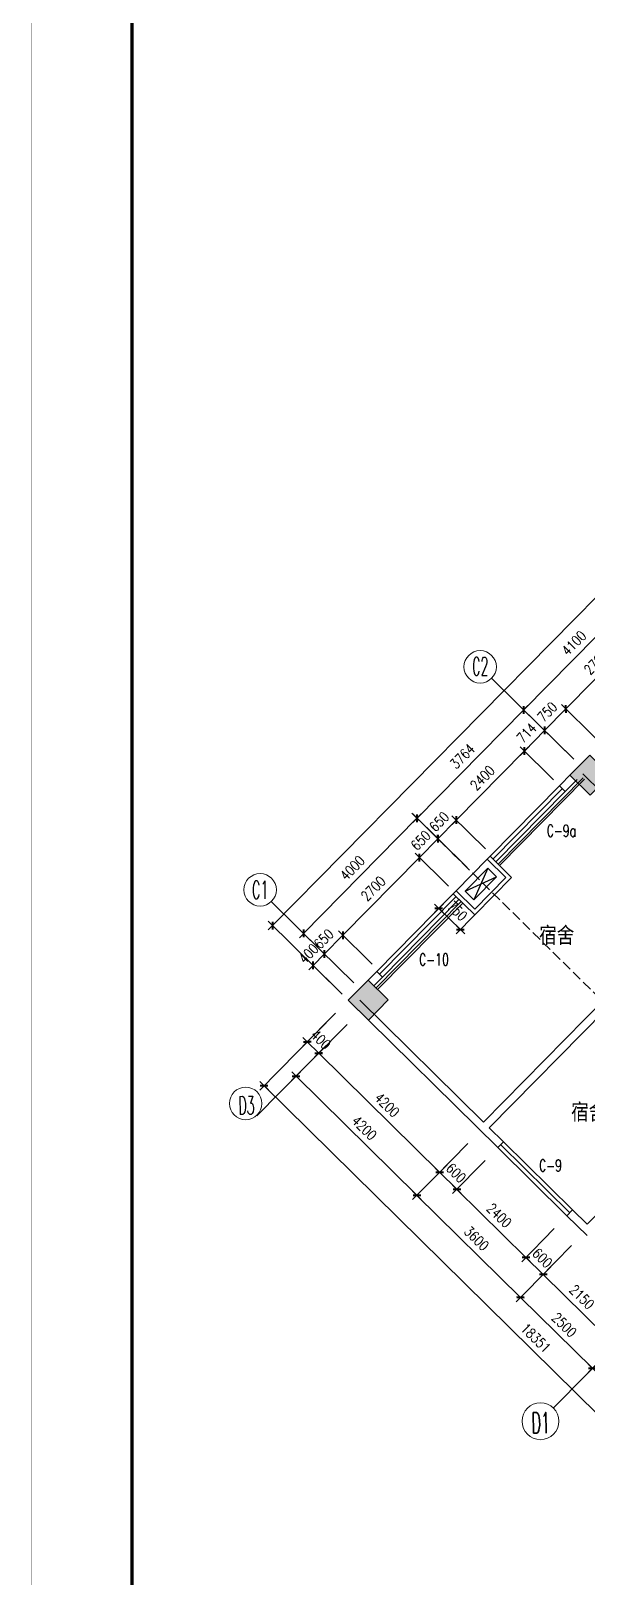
# Model space of a CAD drawing. Extents: x -357449 to -117302, y 127569 to 244935.
# Drawn here: x -357449 to -343680, y 167988 to 206254 of the extents above; entities that cross this region are included whole.
import ezdxf
from ezdxf.enums import TextEntityAlignment as Align

# ---------------------------------------------------------------- set-up
doc = ezdxf.new("R2010")
doc.units = 0
doc.header["$MEASUREMENT"] = 0
doc.linetypes.add('DASH', pattern=[0.35, 0.25, -0.1])
doc.layers.get('0').update_dxf_attribs({"linetype": 'CONTINUOUS'})
doc.layers.get('DEFPOINTS').update_dxf_attribs({"linetype": 'CONTINUOUS'})
for name, color, linetype in [('1', 8, 'CONTINUOUS'), ('COLUMN', 4, 'CONTINUOUS'), ('DIM', 7, 'CONTINUOUS'), ('F', 31, 'CONTINUOUS'), ('JAJU', 8, 'CONTINUOUS'), ('WALL', 1, 'CONTINUOUS'), ('WINDOW', 4, 'CONTINUOUS'), ('WINDOWS', 4, 'CONTINUOUS'), ('阳台', 4, 'CONTINUOUS')]:
    doc.layers.add(name, color=color, linetype=linetype)
doc.layers.add('AXIS', color=3, linetype='CONTINUOUS', lineweight=9)
doc.styles.add('CHINA', font='SimSun.ttf', dxfattribs={"width": 0.85, "height": 150})
doc.styles.add('COMPLEX', font='COMPLEX.shx')
doc.styles.add('DIM_FONT', font='SIMPLEX.shx', dxfattribs={"width": 0.8})
doc.styles.add('FS', font='txt.shx', dxfattribs={"width": 0.66, "height": 150, "bigfont": 'fs.shx'})
doc.dimstyles.new('DIMN-200', dxfattribs={"dimtxt": 300, "dimasz": 1, "dimexe": 250, "dimexo": 0, "dimgap": 150, "dimtad": 1, "dimdec": 0, "dimdsep": 46, "dimtxsty": 'DIM_FONT', "dimblk": '_DIMX', "dimcen": 2.5, "dimclrd": 256, "dimclre": 256, "dimclrt": 4, "dimadec": 0, "dimazin": 0, "dimtfac": 1, "dimtdec": 0, "dimtix": 1, "dimtmove": 2, "dimatfit": 3, "dimldrblk": '_DIMX', "dimfxl": 0, "dimtolj": 1, "dimtzin": 0, "dimarcsym": 0})
doc.dimstyles.get("Standard").update_dxf_attribs({"dimtxt": 375, "dimasz": 1, "dimexe": 150, "dimexo": 0, "dimgap": 200, "dimtad": 1, "dimdec": 0, "dimzin": 0, "dimdsep": 46, "dimtxsty": 'DIM_FONT', "dimblk1": '_DIMX', "dimblk2": '_DIMX', "dimsah": 1, "dimcen": 200, "dimclrd": 256, "dimclre": 256, "dimclrt": 4, "dimadec": 0, "dimazin": 0, "dimtfac": 1, "dimtdec": 0, "dimtix": 1, "dimtmove": 2, "dimatfit": 3, "dimldrblk": '_DIMX', "dimfxl": 0, "dimtolj": 1, "dimtzin": 0, "dimarcsym": 0})

# ---------------------------------------------------------------- blocks, each defined once
blk = doc.blocks.new('_DIMX')
blk.add_line((-150, 0), (150, 0))
at = {"const_width": 50}
blk.add_lwpolyline([(-70, -70), (70, 70)], dxfattribs=at)
blk = doc.blocks.new('*D869')
at = {"linetype": 'ByBlock'}
for p, q in [((-327091, 222439), (-327546, 221977)), ((-326367, 221727), (-327197, 222545)), ((-326823, 221264), (-327653, 222082))]:
    blk.add_line(p, q, dxfattribs=at)
at = {"layer": 'DEFPOINTS', "color": 0, "linetype": 'ByBlock'}
for p in [(-327547, 221976), (-326367, 221727), (-326823, 221264)]:
    blk.add_point(p, dxfattribs=at)
at = {"linetype": 'ByBlock'}
for p, rotation in [((-327090, 222439), 45.42128490375335), ((-327547, 221976), 225.4212849037534)]:
    blk.add_blockref('_DIMX', p, dxfattribs=dict(at, rotation=rotation))
at = {"color": 4, "linetype": 'ByBlock', "insert": (-327565, 222348), "char_height": 250, "attachment_point": 5, "rotation": 45.4213, "style": 'DIM_FONT'}
blk.add_mtext('\\A1;650', dxfattribs=at)
blk = doc.blocks.new('*D868')
at = {"linetype": 'ByBlock'}
for p, q in [((-327547, 221976), (-327827, 221692)), ((-326823, 221264), (-327653, 222082)), ((-327104, 220979), (-327934, 221797))]:
    blk.add_line(p, q, dxfattribs=at)
at = {"layer": 'DEFPOINTS', "color": 0, "linetype": 'ByBlock'}
for p in [(-327827, 221692), (-326823, 221264), (-327104, 220979)]:
    blk.add_point(p, dxfattribs=at)
at = {"linetype": 'ByBlock'}
for p, rotation in [((-327547, 221976), 45.42128490416805), ((-327827, 221692), 225.4212849041681)]:
    blk.add_blockref('_DIMX', p, dxfattribs=dict(at, rotation=rotation))
at = {"color": 4, "linetype": 'ByBlock', "insert": (-327942, 221983), "char_height": 250, "attachment_point": 5, "rotation": 45.4213, "style": 'DIM_FONT'}
blk.add_mtext('\\A1;400', dxfattribs=at)
blk = doc.blocks.new('*D867')
at = {"linetype": 'ByBlock'}
for p, q in [((-325196, 224362), (-327090, 222440)), ((-324472, 223650), (-325302, 224468)), ((-326367, 221727), (-327197, 222545))]:
    blk.add_line(p, q, dxfattribs=at)
at = {"layer": 'DEFPOINTS', "color": 0, "linetype": 'ByBlock'}
for p in [(-324472, 223650), (-327090, 222439), (-326367, 221727)]:
    blk.add_point(p, dxfattribs=at)
at = {"linetype": 'ByBlock'}
for p, rotation in [((-325195, 224363), 45.42128490416749), ((-327090, 222439), 225.4212849041675)]:
    blk.add_blockref('_DIMX', p, dxfattribs=dict(at, rotation=rotation))
at = {"color": 4, "linetype": 'ByBlock', "insert": (-326339, 223594), "char_height": 250, "attachment_point": 5, "rotation": 45.4213, "style": 'DIM_FONT'}
blk.add_mtext('\\A1;2700', dxfattribs=at)
blk = doc.blocks.new('*D841')
at = {"linetype": 'ByBlock'}
for p, q in [((-324787, 224873), (-325362, 225440)), ((-325256, 225334), (-328062, 222486)), ((-327594, 222024), (-328170, 222591))]:
    blk.add_line(p, q, dxfattribs=at)
at = {"layer": 'DEFPOINTS', "color": 0, "linetype": 'ByBlock'}
for p in [(-324787, 224873), (-328063, 222485), (-327594, 222024)]:
    blk.add_point(p, dxfattribs=at)
at = {"linetype": 'ByBlock'}
for p, rotation in [((-325256, 225335), 45.42128490416558), ((-328063, 222485), 225.4212849041656)]:
    blk.add_blockref('_DIMX', p, dxfattribs=dict(at, rotation=rotation))
at = {"color": 4, "linetype": 'ByBlock', "insert": (-326855, 224103), "char_height": 250, "attachment_point": 5, "rotation": 45.4213, "style": 'DIM_FONT'}
blk.add_mtext('\\A1;4000', dxfattribs=at)
blk = doc.blocks.new('*D836')
at = {"linetype": 'ByBlock'}
for p, q in [((-309390, 242408), (-328830, 222681)), ((-307663, 240708), (-309497, 242514)), ((-327104, 220979), (-328937, 222785))]:
    blk.add_line(p, q, dxfattribs=at)
at = {"layer": 'DEFPOINTS', "color": 0, "linetype": 'ByBlock'}
for p in [(-307663, 240708), (-328831, 222680), (-327104, 220979)]:
    blk.add_point(p, dxfattribs=at)
at = {"linetype": 'ByBlock'}
for p, rotation in [((-309390, 242409), 45.42128490415822), ((-328831, 222680), 225.4212849041582)]:
    blk.add_blockref('_DIMX', p, dxfattribs=dict(at, rotation=rotation))
at = {"color": 4, "linetype": 'ByBlock', "insert": (-319306, 232737), "char_height": 250, "attachment_point": 5, "rotation": 45.4213, "style": 'DIM_FONT'}
blk.add_mtext('\\A1;27698', dxfattribs=at)
blk = doc.blocks.new('*D848')
at = {"linetype": 'ByBlock'}
for p, q in [((-321430, 214757), (-322237, 213938)), ((-322131, 214044), (-320601, 212537)), ((-319898, 213248), (-320705, 212429))]:
    blk.add_line(p, q, dxfattribs=at)
at = {"layer": 'DEFPOINTS', "color": 0, "linetype": 'ByBlock'}
for p in [(-321430, 214757), (-319898, 213248), (-320600, 212536)]:
    blk.add_point(p, dxfattribs=at)
at = {"linetype": 'ByBlock'}
for p, rotation in [((-322131, 214045), 135.421284904819), ((-320600, 212536), 315.421284904819)]:
    blk.add_blockref('_DIMX', p, dxfattribs=dict(at, rotation=rotation))
at = {"color": 4, "linetype": 'ByBlock', "insert": (-321173, 213486), "char_height": 250, "attachment_point": 5, "rotation": 315.4213, "style": 'DIM_FONT'}
blk.add_mtext('\\A1;2150', dxfattribs=at)
blk = doc.blocks.new('*D844')
at = {"linetype": 'ByBlock'}
for p, q in [((-321945, 214234), (-322798, 213368)), ((-322692, 213475), (-320913, 211721)), ((-320164, 212480), (-321018, 211614))]:
    blk.add_line(p, q, dxfattribs=at)
at = {"layer": 'DEFPOINTS', "color": 0, "linetype": 'ByBlock'}
for p in [(-321945, 214234), (-320164, 212480), (-320912, 211721)]:
    blk.add_point(p, dxfattribs=at)
at = {"linetype": 'ByBlock'}
for p, rotation in [((-322693, 213475), 135.4212849048249), ((-320912, 211721), 315.4212849048249)]:
    blk.add_blockref('_DIMX', p, dxfattribs=dict(at, rotation=rotation))
at = {"color": 4, "linetype": 'ByBlock', "insert": (-321610, 212794), "char_height": 250, "attachment_point": 5, "rotation": 315.4213, "style": 'DIM_FONT'}
blk.add_mtext('\\A1;2500', dxfattribs=at)
blk = doc.blocks.new('*D843')
at = {"linetype": 'ByBlock'}
for p, q in [((-327270, 220513), (-329147, 218608)), ((-329041, 218714), (-315972, 205835)), ((-314199, 207633), (-316077, 205728))]:
    blk.add_line(p, q, dxfattribs=at)
at = {"layer": 'DEFPOINTS', "color": 0, "linetype": 'ByBlock'}
for p in [(-327270, 220513), (-314199, 207633), (-315971, 205835)]:
    blk.add_point(p, dxfattribs=at)
at = {"linetype": 'ByBlock'}
for p, rotation in [((-329042, 218715), 135.4212849045239), ((-315971, 205835), 315.4212849045239)]:
    blk.add_blockref('_DIMX', p, dxfattribs=dict(at, rotation=rotation))
at = {"color": 4, "linetype": 'ByBlock', "insert": (-322314, 212471), "char_height": 250, "attachment_point": 5, "rotation": 315.4213, "style": 'DIM_FONT'}
blk.add_mtext('\\A1;18351', dxfattribs=at)
blk = doc.blocks.new('*D863')
at = {"linetype": 'ByBlock'}
for p, q in [((-324509, 216761), (-325363, 215895)), ((-325257, 216001), (-322694, 213476)), ((-321945, 214234), (-322798, 213368))]:
    blk.add_line(p, q, dxfattribs=at)
at = {"layer": 'DEFPOINTS', "color": 0, "linetype": 'ByBlock'}
for p in [(-324509, 216761), (-321945, 214234), (-322693, 213475)]:
    blk.add_point(p, dxfattribs=at)
at = {"linetype": 'ByBlock'}
for p, rotation in [((-325257, 216002), 135.4212849048175), ((-322693, 213475), 315.4212849048175)]:
    blk.add_blockref('_DIMX', p, dxfattribs=dict(at, rotation=rotation))
at = {"color": 4, "linetype": 'ByBlock', "insert": (-323782, 214935), "char_height": 250, "attachment_point": 5, "rotation": 315.4213, "style": 'DIM_FONT'}
blk.add_mtext('\\A1;3600', dxfattribs=at)
blk = doc.blocks.new('*D862')
at = {"linetype": 'ByBlock'}
for p, q in [((-323566, 216863), (-324374, 216044)), ((-324268, 216150), (-322560, 214467)), ((-321857, 215179), (-322664, 214359))]:
    blk.add_line(p, q, dxfattribs=at)
at = {"layer": 'DEFPOINTS', "color": 0, "linetype": 'ByBlock'}
for p in [(-323566, 216863), (-321857, 215179), (-322559, 214466)]:
    blk.add_point(p, dxfattribs=at)
at = {"linetype": 'ByBlock'}
for p, rotation in [((-324268, 216151), 135.4212849047248), ((-322559, 214466), 315.4212849047248)]:
    blk.add_blockref('_DIMX', p, dxfattribs=dict(at, rotation=rotation))
at = {"color": 4, "linetype": 'ByBlock', "insert": (-323221, 215504), "char_height": 250, "attachment_point": 5, "rotation": 315.4213, "style": 'DIM_FONT'}
blk.add_mtext('\\A1;2400', dxfattribs=at)
blk = doc.blocks.new('*D865')
at = {"linetype": 'ByBlock'}
for p, q in [((-321857, 215179), (-322664, 214359)), ((-321430, 214757), (-322237, 213938)), ((-322560, 214467), (-322560, 214468)), ((-322559, 214466), (-322131, 214045)), ((-322131, 214044), (-322130, 214044))]:
    blk.add_line(p, q, dxfattribs=at)
at = {"layer": 'DEFPOINTS', "color": 0, "linetype": 'ByBlock'}
for p in [(-321857, 215179), (-321430, 214757), (-322131, 214045)]:
    blk.add_point(p, dxfattribs=at)
at = {"linetype": 'ByBlock'}
for p, rotation in [((-322559, 214466), 315.4212849048174), ((-322131, 214045), 135.4212849048175)]:
    blk.add_blockref('_DIMX', p, dxfattribs=dict(at, rotation=rotation))
at = {"color": 4, "linetype": 'ByBlock', "insert": (-322152, 214452), "char_height": 250, "attachment_point": 5, "rotation": 315.4213, "style": 'DIM_FONT'}
blk.add_mtext('\\A1;600', dxfattribs=at)
blk = doc.blocks.new('*D861')
at = {"linetype": 'ByBlock'}
for p, q in [((-326985, 220232), (-327793, 219413)), ((-327687, 219519), (-324696, 216573)), ((-323994, 217284), (-324801, 216465))]:
    blk.add_line(p, q, dxfattribs=at)
at = {"layer": 'DEFPOINTS', "color": 0, "linetype": 'ByBlock'}
for p in [(-326985, 220232), (-323994, 217284), (-324696, 216572)]:
    blk.add_point(p, dxfattribs=at)
at = {"linetype": 'ByBlock'}
for p, rotation in [((-327687, 219520), 135.4212849048224), ((-324696, 216572), 315.4212849048224)]:
    blk.add_blockref('_DIMX', p, dxfattribs=dict(at, rotation=rotation))
at = {"color": 4, "linetype": 'ByBlock', "insert": (-325998, 218242), "char_height": 250, "attachment_point": 5, "rotation": 315.4213, "style": 'DIM_FONT'}
blk.add_mtext('\\A1;4200', dxfattribs=at)
blk = doc.blocks.new('*D842')
at = {"linetype": 'ByBlock'}
for p, q in [((-327501, 219709), (-328354, 218843)), ((-328248, 218949), (-325258, 216003)), ((-324509, 216761), (-325363, 215895))]:
    blk.add_line(p, q, dxfattribs=at)
at = {"layer": 'DEFPOINTS', "color": 0, "linetype": 'ByBlock'}
for p in [(-327501, 219709), (-324509, 216761), (-325257, 216002)]:
    blk.add_point(p, dxfattribs=at)
at = {"linetype": 'ByBlock'}
for p, rotation in [((-328249, 218950), 135.4212849048229), ((-325257, 216002), 315.4212849048229)]:
    blk.add_blockref('_DIMX', p, dxfattribs=dict(at, rotation=rotation))
at = {"color": 4, "linetype": 'ByBlock', "insert": (-326560, 217672), "char_height": 250, "attachment_point": 5, "rotation": 315.4213, "style": 'DIM_FONT'}
blk.add_mtext('\\A1;4200', dxfattribs=at)
blk = doc.blocks.new('*D860')
at = {"linetype": 'ByBlock'}
for p, q in [((-327270, 220513), (-328078, 219694)), ((-326985, 220232), (-327793, 219413)), ((-327973, 219801), (-327974, 219802)), ((-327972, 219801), (-327687, 219520)), ((-327687, 219519), (-327686, 219518))]:
    blk.add_line(p, q, dxfattribs=at)
at = {"layer": 'DEFPOINTS', "color": 0, "linetype": 'ByBlock'}
for p in [(-327270, 220513), (-326985, 220232), (-327687, 219520)]:
    blk.add_point(p, dxfattribs=at)
at = {"linetype": 'ByBlock'}
for p, rotation in [((-327972, 219801), 315.4212849048206), ((-327687, 219520), 135.4212849048206)]:
    blk.add_blockref('_DIMX', p, dxfattribs=dict(at, rotation=rotation))
at = {"color": 4, "linetype": 'ByBlock', "insert": (-327637, 219856), "char_height": 250, "attachment_point": 5, "rotation": 315.4213, "style": 'DIM_FONT'}
blk.add_mtext('\\A1;400', dxfattribs=at)
blk = doc.blocks.new('*D864')
at = {"linetype": 'ByBlock'}
for p, q in [((-323994, 217284), (-324801, 216465)), ((-323566, 216863), (-324374, 216044)), ((-324696, 216573), (-324697, 216573)), ((-324696, 216572), (-324268, 216151)), ((-324268, 216150), (-324267, 216149))]:
    blk.add_line(p, q, dxfattribs=at)
at = {"layer": 'DEFPOINTS', "color": 0, "linetype": 'ByBlock'}
for p in [(-323994, 217284), (-323566, 216863), (-324268, 216151)]:
    blk.add_point(p, dxfattribs=at)
at = {"linetype": 'ByBlock'}
for p, rotation in [((-324696, 216572), 315.4212849048229), ((-324268, 216151), 135.421284904823)]:
    blk.add_blockref('_DIMX', p, dxfattribs=dict(at, rotation=rotation))
at = {"color": 4, "linetype": 'ByBlock', "insert": (-324289, 216557), "char_height": 250, "attachment_point": 5, "rotation": 315.4213, "style": 'DIM_FONT'}
blk.add_mtext('\\A1;600', dxfattribs=at)
blk = doc.blocks.new('*D1122')
at = {"linetype": 'ByBlock'}
for p, q in [((-322613, 228016), (-319737, 230935)), ((-318496, 229714), (-319843, 231041)), ((-321374, 226794), (-322721, 228121))]:
    blk.add_line(p, q, dxfattribs=at)
at = {"layer": 'DEFPOINTS', "color": 0, "linetype": 'ByBlock'}
for p in [(-319736, 230936), (-318496, 229714), (-321374, 226794)]:
    blk.add_point(p, dxfattribs=at)
at = {"linetype": 'ByBlock'}
for p, rotation in [((-319736, 230936), 45.42128490416533), ((-322614, 228016), 225.4212849041654)]:
    blk.add_blockref('_DIMX', p, dxfattribs=dict(at, rotation=rotation))
at = {"color": 4, "linetype": 'ByBlock', "insert": (-321371, 229669), "char_height": 250, "attachment_point": 5, "rotation": 45.4213, "style": 'DIM_FONT'}
blk.add_mtext('\\A1;4100', dxfattribs=at)
blk = doc.blocks.new('*D884')
at = {"linetype": 'ByBlock'}
for p, q in [((-318952, 229251), (-319782, 230069)), ((-319676, 229963), (-321570, 228041)), ((-320848, 227328), (-321678, 228146))]:
    blk.add_line(p, q, dxfattribs=at)
at = {"layer": 'DEFPOINTS', "color": 0, "linetype": 'ByBlock'}
for p in [(-318952, 229251), (-321571, 228041), (-320848, 227328)]:
    blk.add_point(p, dxfattribs=at)
at = {"linetype": 'ByBlock'}
for p, rotation in [((-319676, 229964), 45.4212849041695), ((-321571, 228041), 225.4212849041695)]:
    blk.add_blockref('_DIMX', p, dxfattribs=dict(at, rotation=rotation))
at = {"color": 4, "linetype": 'ByBlock', "insert": (-320819, 229195), "char_height": 250, "attachment_point": 5, "rotation": 45.4213, "style": 'DIM_FONT'}
blk.add_mtext('\\A1;2700', dxfattribs=at)
blk = doc.blocks.new('*D1099')
at = {"linetype": 'ByBlock'}
for p, q in [((-321374, 226794), (-322721, 228121)), ((-322614, 228015), (-325255, 225335)), ((-324016, 224113), (-325362, 225440))]:
    blk.add_line(p, q, dxfattribs=at)
at = {"layer": 'DEFPOINTS', "color": 0, "linetype": 'ByBlock'}
for p in [(-321374, 226794), (-325256, 225335), (-324016, 224113)]:
    blk.add_point(p, dxfattribs=at)
at = {"linetype": 'ByBlock'}
for p, rotation in [((-322614, 228016), 45.42128490416383), ((-325256, 225335), 225.4212849041637)]:
    blk.add_blockref('_DIMX', p, dxfattribs=dict(at, rotation=rotation))
at = {"color": 4, "linetype": 'ByBlock', "insert": (-324131, 226868), "char_height": 250, "attachment_point": 5, "rotation": 45.4213, "style": 'DIM_FONT'}
blk.add_mtext('\\A1;3764', dxfattribs=at)
blk = doc.blocks.new('*D866')
at = {"linetype": 'ByBlock'}
for p, q in [((-325195, 224363), (-324739, 224826)), ((-324016, 224113), (-324846, 224931)), ((-324738, 224826), (-324738, 224827)), ((-324472, 223650), (-325302, 224468)), ((-325196, 224362), (-325197, 224361))]:
    blk.add_line(p, q, dxfattribs=at)
at = {"layer": 'DEFPOINTS', "color": 0, "linetype": 'ByBlock'}
for p in [(-324739, 224826), (-324016, 224113), (-324472, 223650)]:
    blk.add_point(p, dxfattribs=at)
at = {"linetype": 'ByBlock'}
for p, rotation in [((-324739, 224826), 225.4212849041639), ((-325195, 224363), 45.4212849041639)]:
    blk.add_blockref('_DIMX', p, dxfattribs=dict(at, rotation=rotation))
at = {"color": 4, "linetype": 'ByBlock', "insert": (-325163, 224787), "char_height": 250, "attachment_point": 5, "rotation": 45.4213, "style": 'DIM_FONT'}
blk.add_mtext('\\A1;650', dxfattribs=at)
blk = doc.blocks.new('*D1080')
at = {"linetype": 'ByBlock'}
for p, q in [((-324359, 223468), (-324821, 222998)), ((-324717, 223106), (-324717, 223107)), ((-324182, 222579), (-324716, 223105)), ((-323824, 222941), (-324287, 222472)), ((-324181, 222578), (-324180, 222577))]:
    blk.add_line(p, q, dxfattribs=at)
at = {"layer": 'DEFPOINTS', "color": 0, "linetype": 'ByBlock'}
for p in [(-324716, 223105), (-324359, 223468), (-323824, 222941)]:
    blk.add_point(p, dxfattribs=at)
at = {"linetype": 'ByBlock'}
for p, rotation in [((-324716, 223105), 315.4212849037485), ((-324182, 222579), 135.4212849037485)]:
    blk.add_blockref('_DIMX', p, dxfattribs=dict(at, rotation=rotation))
at = {"color": 4, "linetype": 'ByBlock', "insert": (-324256, 223038), "char_height": 250, "attachment_point": 5, "rotation": 315.4213, "style": 'DIM_FONT'}
blk.add_mtext('\\A1;750', dxfattribs=at)
blk = doc.blocks.new('*D883')
at = {"linetype": 'ByBlock'}
for p, q in [((-320848, 227328), (-321678, 228146)), ((-321571, 228041), (-322097, 227507)), ((-321570, 228041), (-321569, 228042)), ((-321374, 226794), (-322204, 227612)), ((-322098, 227506), (-322099, 227505))]:
    blk.add_line(p, q, dxfattribs=at)
at = {"layer": 'DEFPOINTS', "color": 0, "linetype": 'ByBlock'}
for p in [(-322097, 227507), (-320848, 227328), (-321374, 226794)]:
    blk.add_point(p, dxfattribs=at)
at = {"linetype": 'ByBlock'}
for p, rotation in [((-321571, 228041), 225.4212849041642), ((-322097, 227507), 45.42128490416423)]:
    blk.add_blockref('_DIMX', p, dxfattribs=dict(at, rotation=rotation))
at = {"color": 4, "linetype": 'ByBlock', "insert": (-322030, 227967), "char_height": 250, "attachment_point": 5, "rotation": 45.4213, "style": 'DIM_FONT'}
blk.add_mtext('\\A1;750', dxfattribs=at)
blk = doc.blocks.new('*D870')
at = {"linetype": 'ByBlock'}
for p, q in [((-323560, 224576), (-324390, 225394)), ((-324283, 225289), (-324739, 224826)), ((-324282, 225289), (-324281, 225290)), ((-324016, 224113), (-324846, 224931)), ((-324740, 224825), (-324740, 224824))]:
    blk.add_line(p, q, dxfattribs=at)
at = {"layer": 'DEFPOINTS', "color": 0, "linetype": 'ByBlock'}
for p in [(-324739, 224826), (-323560, 224576), (-324016, 224113)]:
    blk.add_point(p, dxfattribs=at)
at = {"linetype": 'ByBlock'}
for p, rotation in [((-324283, 225289), 225.421284904173), ((-324739, 224826), 45.42128490417295)]:
    blk.add_blockref('_DIMX', p, dxfattribs=dict(at, rotation=rotation))
at = {"color": 4, "linetype": 'ByBlock', "insert": (-324707, 225250), "char_height": 250, "attachment_point": 5, "rotation": 45.4213, "style": 'DIM_FONT'}
blk.add_mtext('\\A1;650', dxfattribs=at)
blk = doc.blocks.new('*D840')
at = {"linetype": 'ByBlock'}
for p, q in [((-322097, 227507), (-322598, 226998)), ((-321374, 226794), (-322204, 227612)), ((-322096, 227507), (-322096, 227508)), ((-321875, 226285), (-322705, 227103)), ((-322599, 226997), (-322600, 226997))]:
    blk.add_line(p, q, dxfattribs=at)
at = {"layer": 'DEFPOINTS', "color": 0, "linetype": 'ByBlock'}
for p in [(-322598, 226998), (-321374, 226794), (-321875, 226285)]:
    blk.add_point(p, dxfattribs=at)
at = {"linetype": 'ByBlock'}
for p, rotation in [((-322097, 227507), 225.4212849041707), ((-322598, 226998), 45.42128490417075)]:
    blk.add_blockref('_DIMX', p, dxfattribs=dict(at, rotation=rotation))
at = {"color": 4, "linetype": 'ByBlock', "insert": (-322544, 227445), "char_height": 250, "attachment_point": 5, "rotation": 45.4213, "style": 'DIM_FONT'}
blk.add_mtext('\\A1;714', dxfattribs=at)
blk = doc.blocks.new('*D839')
at = {"linetype": 'ByBlock'}
for p, q in [((-324282, 225289), (-322599, 226997)), ((-321875, 226285), (-322705, 227103)), ((-323560, 224576), (-324390, 225394))]:
    blk.add_line(p, q, dxfattribs=at)
at = {"layer": 'DEFPOINTS', "color": 0, "linetype": 'ByBlock'}
for p in [(-322598, 226998), (-321875, 226285), (-323560, 224576)]:
    blk.add_point(p, dxfattribs=at)
at = {"linetype": 'ByBlock'}
for p, rotation in [((-322598, 226998), 45.42128490416466), ((-324283, 225289), 225.4212849041647)]:
    blk.add_blockref('_DIMX', p, dxfattribs=dict(at, rotation=rotation))
at = {"color": 4, "linetype": 'ByBlock', "insert": (-323636, 226336), "char_height": 250, "attachment_point": 5, "rotation": 45.4213, "style": 'DIM_FONT'}
blk.add_mtext('\\A1;2400', dxfattribs=at)

msp = doc.modelspace()

# ---------------------------------------------------------------- hatches: boundary and pattern name
at = {"layer": 'COLUMN'}
h = msp.add_hatch(color=256, dxfattribs=at)
h.paths.add_polyline_path([(-343615.17, 188330.55), (-343860.83, 188081.25), (-343611.53, 187835.59), (-343365.87, 188084.89)])
h.paths.add_polyline_path([(-343860.83, 188081.25), (-344106.49, 187831.95), (-343857.19, 187586.29), (-343611.53, 187835.59)])
h.paths.add_polyline_path([(-343365.87, 188084.89), (-343611.53, 187835.59), (-343362.23, 187589.93), (-343116.57, 187839.23)])
h.paths.add_polyline_path([(-343362.23, 187589.93), (-343611.53, 187835.59), (-343857.19, 187586.29), (-343607.89, 187340.63)])
h = msp.add_hatch(color=256, dxfattribs=at)
h.paths.add_polyline_path([(-349099.67, 182764.79), (-349345.33, 182515.49), (-349096.03, 182269.83), (-348850.37, 182519.13)])
h.paths.add_polyline_path([(-349345.33, 182515.49), (-349590.99, 182266.19), (-349341.69, 182020.53), (-349096.03, 182269.83)])
h.paths.add_polyline_path([(-348850.37, 182519.13), (-349096.03, 182269.83), (-348846.73, 182024.17), (-348601.07, 182273.47)])
h.paths.add_polyline_path([(-348846.73, 182024.17), (-349096.03, 182269.83), (-349341.69, 182020.53), (-349092.39, 181774.87)])

# ---------------------------------------------------------------- linework, layer by layer
for points, const_width in [([(-238544.99, 160779.75), (-357444.99, 160779.75), (-357444.99, 244879.75), (-238544.99, 244879.75)], 8), ([(-239544.99, 243879.75), (-239544.99, 161779.75), (-354944.99, 161779.75), (-354944.99, 243879.75)], 80)]:
    msp.add_lwpolyline(points, close=True, dxfattribs=dict(const_width=const_width))
at = {"layer": '1'}
for p, q in [((-346698.94, 184961.88), (-345923.75, 185321.14)), ((-346137.43, 185531.71), (-346485.26, 184751.31))]:
    msp.add_line(p, q, dxfattribs=at)
msp.add_lwpolyline([(-346485.26, 184751.31), (-345923.75, 185321.14), (-346137.43, 185531.71), (-346698.94, 184961.88)], close=True, dxfattribs=at)
at = {"layer": 'AXIS'}
for p, q in [((-344780.52, 188987.52), (-346043.19, 190231.75)), ((-350229.93, 183457.38), (-351492.6, 184701.61)), ((-350136.39, 181142.83), (-351852.61, 179401.18)), ((-342799.83, 173913.37), (-344516.05, 172171.73))]:
    msp.add_line(p, q, dxfattribs=at)
for centre, radius in [((-346327.45, 190516.01), 402), ((-351774.92, 184997.51), 402), ((-352132.65, 179710.6), 402), ((-344833.72, 171844.58), 456)]:
    msp.add_circle(centre, radius, dxfattribs=at)
at = {"layer": 'COLUMN'}
for p, q in [((-346081.55, 185827.63), (-344361.93, 187572.73)), ((-346010.32, 185757.44), (-344290.7, 187502.54)), ((-345939.09, 185687.25), (-344219.47, 187432.35)), ((-348889.11, 182978.48), (-346994.01, 184901.65)), ((-348817.88, 182908.29), (-346922.78, 184831.46)), ((-348746.65, 182838.1), (-346851.55, 184761.28)), ((-345746.73, 178758.83), (-344037.24, 177074.3)), ((-345887.1, 178616.37), (-344177.61, 176931.84)), ((-345816.91, 178687.6), (-344107.43, 177003.07))]:
    msp.add_line(p, q, dxfattribs=at)
for points in [[(-344106.49, 187831.95), (-343615.17, 188330.55), (-343116.57, 187839.23), (-343607.89, 187340.63)], [(-349590.99, 182266.19), (-349099.67, 182764.79), (-348601.07, 182273.47), (-349092.39, 181774.87)]]:
    msp.add_lwpolyline(points, close=True, dxfattribs=at)
at = {"layer": 'JAJU', "color": 8}
for p, q in [((-343776.45, 187767.96), (-345882.11, 185631.1)), ((-343740.83, 187732.86), (-345846.5, 185596)), ((-348900.23, 182568.26), (-346794.57, 184705.12)), ((-348864.62, 182533.17), (-346758.95, 184670.03))]:
    msp.add_line(p, q, dxfattribs=at)
at = {"layer": 'WALL'}
for p, q in [((-344071.39, 187867.56), (-344361.93, 187572.73)), ((-344361.93, 187572.73), (-344219.47, 187432.35)), ((-343928.94, 187727.19), (-344219.47, 187432.35)), ((-343788.56, 187869.64), (-340725.73, 184851.52)), ((-346081.55, 185827.63), (-346151.74, 185756.4)), ((-345688.75, 185300.17), (-346151.74, 185756.4)), ((-345547.34, 185301.21), (-346081.55, 185827.63)), ((-345688.75, 185300.17), (-346460.83, 184516.65)), ((-345547.34, 185301.21), (-346459.79, 184375.24)), ((-346923.82, 184972.88), (-346994.01, 184901.65)), ((-346459.79, 184375.24), (-346994.01, 184901.65)), ((-346460.83, 184516.65), (-346923.82, 184972.88)), ((-349099.67, 182764.79), (-348889.11, 182978.48)), ((-348889.11, 182978.48), (-348746.65, 182838.1)), ((-348957.22, 182624.42), (-348746.65, 182838.1)), ((-345887.1, 178616.37), (-349590.99, 182266.19)), ((-346245.33, 179250.15), (-349308.16, 182268.27)), ((-346245.33, 179250.15), (-343227.21, 182312.98)), ((-346102.87, 179109.77), (-343225.13, 182030.15)), ((-345746.73, 178758.83), (-346102.87, 179109.77)), ((-345746.73, 178758.83), (-345887.1, 178616.37)), ((-343681.09, 176723.35), (-341575.43, 178860.21)), ((-344037.24, 177074.3), (-344177.61, 176931.84)), ((-343679.01, 176440.52), (-344177.61, 176931.84)), ((-343681.09, 176723.35), (-344037.24, 177074.3))]:
    msp.add_line(p, q, dxfattribs=at)
at = {"layer": 'WINDOWS'}
msp.add_line((-346151.74, 185756.4), (-346923.82, 184972.88), dxfattribs=at)
at = {"layer": '阳台', "color": 8, "linetype": 'DASH', "ltscale": 1000}
msp.add_line((-343100.53, 182047.76), (-348039.73, 186914.86), dxfattribs=at)

# ---------------------------------------------------------------- texts
at = {"layer": 'AXIS', "style": 'COMPLEX'}
for tag, width, p, p2 in [('C2', 0.535714, (-346525.07, 190302.89), (-346123.07, 190302.89)), ('C1', 0.625, (-351974.48, 184770.47), (-351572.48, 184770.47))]:
    msp.add_attdef(tag, text='2', height=450.24, dxfattribs=dict(at, width=width)).set_placement(p, p2, align=Align.FIT)
for tag, height, width, p, p2 in [('D3', 450.24, 0.520833, (-352311.93, 179434.86), (-351909.98, 179440.77)), ('D1', 510.72, 0.604839, (-345050.21, 171548.14), (-344594.26, 171554.85))]:
    msp.add_attdef(tag, text='', height=height, rotation=0.84257, dxfattribs=dict(at, width=width)).set_placement(p, p2, align=Align.FIT)
at = {"layer": 'DIM', "style": 'CHINA', "width": 0.8}
for p in [(-344868.36, 183676.1), (-344077.32, 179302.34)]:
    msp.add_text('宿舍', height=400, dxfattribs=at).set_placement(p)
at = {"layer": 'F', "style": 'FS', "width": 0.66}
for s, p in [('C-9a', (-344681.14, 186308.7)), ('C-10', (-347839.88, 183122.37)), ('C-9', (-344870.58, 178024.17))]:
    msp.add_text(s, height=300, dxfattribs=at).set_placement(p)

# ---------------------------------------------------------------- dimensions: what is measured, and where the dimension line sits
at = {"layer": 'AXIS'}
for p1, p2, distance, dimstyle, override, picture, middle in [((-330298.91, 202141.42), (-349739.64, 182412.67), -2423.69, 'DIMN-200', {"dimtxt": 250, "dimexe": 150, "dimzin": 0, "dimblk1": '_DIMX', "dimblk2": '_DIMX', "dimsah": 1, "dimcen": 200}, '*D836', (-341941.52, 194171.22)), ((-341587.96, 190685.12), (-343483.06, 188761.94), -1015.29, 'DIMN-200', {"dimtxt": 250, "dimexe": 150, "dimzin": 0, "dimblk1": '_DIMX', "dimblk2": '_DIMX', "dimsah": 1, "dimcen": 200}, '*D884', (-343454.57, 190629.17)), ((-343483.06, 188761.94), (-344009.48, 188227.73), -1015.29, 'DIMN-200', {"dimtxt": 250, "dimexe": 150, "dimzin": 0, "dimblk1": '_DIMX', "dimblk2": '_DIMX', "dimsah": 1, "dimcen": 200}, '*D883', (-344665.32, 189400.47)), ((-344009.48, 188227.73), (-344510.57, 187719.21), -1015.29, 'DIMN-200', {"dimtxt": 250, "dimexe": 150, "dimzin": 0, "dimblk1": '_DIMX', "dimblk2": '_DIMX', "dimsah": 1, "dimcen": 200}, '*D840', (-345179.08, 188879.11)), ((-346195.11, 186009.72), (-344510.57, 187719.21), 1015.29, 'Standard', {"dimtxt": 250, "dimgap": 150, "dimblk": '_DIMX'}, '*D839', (-346271.9, 187770.1)), ((-347422.38, 186306.52), (-350229.93, 183457.38), -658.02, 'DIMN-200', {"dimtxt": 250, "dimexe": 150, "dimzin": 0, "dimblk1": '_DIMX', "dimblk2": '_DIMX', "dimsah": 1, "dimcen": 200}, '*D841', (-349490.74, 185536.83)), ((-346195.11, 186009.72), (-346651.33, 185546.73), -1015.29, 'DIMN-200', {"dimtxt": 250, "dimexe": 150, "dimzin": 0, "dimblk1": '_DIMX', "dimblk2": '_DIMX', "dimsah": 1, "dimcen": 200}, '*D870', (-347342.28, 186683.87)), ((-347107.56, 185083.75), (-346651.33, 185546.73), 1015.29, 'DIMN-200', {"dimtxt": 250, "dimexe": 150, "dimzin": 0, "dimblk1": '_DIMX', "dimblk2": '_DIMX', "dimsah": 1, "dimcen": 200}, '*D866', (-347798.5, 186220.88)), ((-347107.56, 185083.75), (-349002.66, 183160.57), -1015.29, 'DIMN-200', {"dimtxt": 250, "dimexe": 150, "dimzin": 0, "dimblk1": '_DIMX', "dimblk2": '_DIMX', "dimsah": 1, "dimcen": 200}, '*D867', (-348974.17, 185027.8)), ((-349905.83, 181946.69), (-336834.95, 169066.63), -2524.33, 'DIMN-200', {"dimtxt": 250, "dimexe": 150, "dimzin": 0, "dimblk1": '_DIMX', "dimblk2": '_DIMX', "dimsah": 1, "dimcen": 200}, '*D843', (-344949.17, 173904.49)), ((-349905.83, 181946.69), (-349620.91, 181665.94), -1000, 'DIMN-200', {"dimtxt": 250, "dimexe": 150, "dimzin": 0, "dimblk1": '_DIMX', "dimblk2": '_DIMX', "dimsah": 1, "dimcen": 200}, '*D860', (-350272.24, 181289.91)), ((-349620.91, 181665.94), (-346629.31, 178718.01), -1000, 'DIMN-200', {"dimtxt": 250, "dimexe": 150, "dimzin": 0, "dimblk1": '_DIMX', "dimblk2": '_DIMX', "dimsah": 1, "dimcen": 200}, '*D861', (-348633.98, 179675.56)), ((-350136.39, 181142.83), (-347144.78, 178194.89), -1065.59, 'DIMN-200', {"dimtxt": 250, "dimexe": 150, "dimzin": 0, "dimblk1": '_DIMX', "dimblk2": '_DIMX', "dimsah": 1, "dimcen": 200}, '*D842', (-349195.49, 179105.73)), ((-346629.31, 178718.01), (-346201.94, 178296.87), -1000, 'DIMN-200', {"dimtxt": 250, "dimexe": 150, "dimzin": 0, "dimblk1": '_DIMX', "dimblk2": '_DIMX', "dimsah": 1, "dimcen": 200}, '*D864', (-346924.49, 177991.03)), ((-347144.78, 178194.89), (-344580.55, 175668.1), -1065.59, 'DIMN-200', {"dimtxt": 250, "dimexe": 150, "dimzin": 0, "dimblk1": '_DIMX', "dimblk2": '_DIMX', "dimsah": 1, "dimcen": 200}, '*D863', (-346417.57, 176368.37)), ((-346201.94, 178296.87), (-344492.45, 176612.34), -1000, 'DIMN-200', {"dimtxt": 250, "dimexe": 150, "dimzin": 0, "dimblk1": '_DIMX', "dimblk2": '_DIMX', "dimsah": 1, "dimcen": 200}, '*D862', (-345856.06, 176938.2)), ((-344492.45, 176612.34), (-344065.08, 176191.21), -1000, 'DIMN-200', {"dimtxt": 250, "dimexe": 150, "dimzin": 0, "dimblk1": '_DIMX', "dimblk2": '_DIMX', "dimsah": 1, "dimcen": 200}, '*D865', (-344787.63, 175885.37)), ((-344065.08, 176191.21), (-342533.66, 174682.15), -1000, 'DIMN-200', {"dimtxt": 250, "dimexe": 150, "dimzin": 0, "dimblk1": '_DIMX', "dimblk2": '_DIMX', "dimsah": 1, "dimcen": 200}, '*D848', (-343808.24, 174920.27)), ((-344580.55, 175668.1), (-342799.83, 173913.37), -1065.59, 'DIMN-200', {"dimtxt": 250, "dimexe": 150, "dimzin": 0, "dimblk1": '_DIMX', "dimblk2": '_DIMX', "dimsah": 1, "dimcen": 200}, '*D844', (-344245.1, 174227.61))]:
    dim = msp.add_aligned_dim(p1=p1, p2=p2, distance=distance, dimstyle=dimstyle, override=override, dxfattribs=at)
    dim.commit()
    dim.dimension.update_dxf_attribs({"geometry": picture, "text_midpoint": middle, "insert": (-22635.49, -38566.22)})
for base, p1, p2, picture, middle in [((-350182.06, 183410.21), (-349002.66, 183160.57), (-349458.89, 182697.59), '*D869', (-350200.16, 183781.46)), ((-350462.82, 183125.29), (-349458.89, 182697.59), (-349739.64, 182412.67), '*D868', (-350577.45, 183417.15))]:
    dim = msp.add_linear_dim(base=base, p1=p1, p2=p2, angle=225.421285, dimstyle='DIMN-200', override={"dimtxt": 250, "dimexe": 150, "dimzin": 0, "dimblk1": '_DIMX', "dimblk2": '_DIMX', "dimsah": 1, "dimcen": 200}, dxfattribs=at)
    dim.commit()
    dim.dimension.update_dxf_attribs({"geometry": picture, "text_midpoint": middle, "dimtype": 161, "insert": (-22635.49, -38566.22)})
at = {"layer": 'WINDOW'}
for p1, p2, distance, picture, middle in [((-344009.48, 188227.73), (-341131.73, 191148.11), 1740.52, '*D1122', (-344006.23, 191102.59)), ((-344009.48, 188227.73), (-346651.33, 185546.73), -1740.52, '*D1099', (-346766.03, 188301.9)), ((-346459.79, 184375.24), (-346994.01, 184901.65), 509.21, '*D1080', (-346891.29, 184471.62))]:
    dim = msp.add_aligned_dim(p1=p1, p2=p2, distance=distance, dimstyle='Standard', override={"dimtxt": 250, "dimgap": 150, "dimblk": '_DIMX'}, dxfattribs=at)
    dim.commit()
    dim.dimension.update_dxf_attribs({"geometry": picture, "text_midpoint": middle, "insert": (-22635.49, -38566.22)})

doc.saveas('drawing.dxf')
